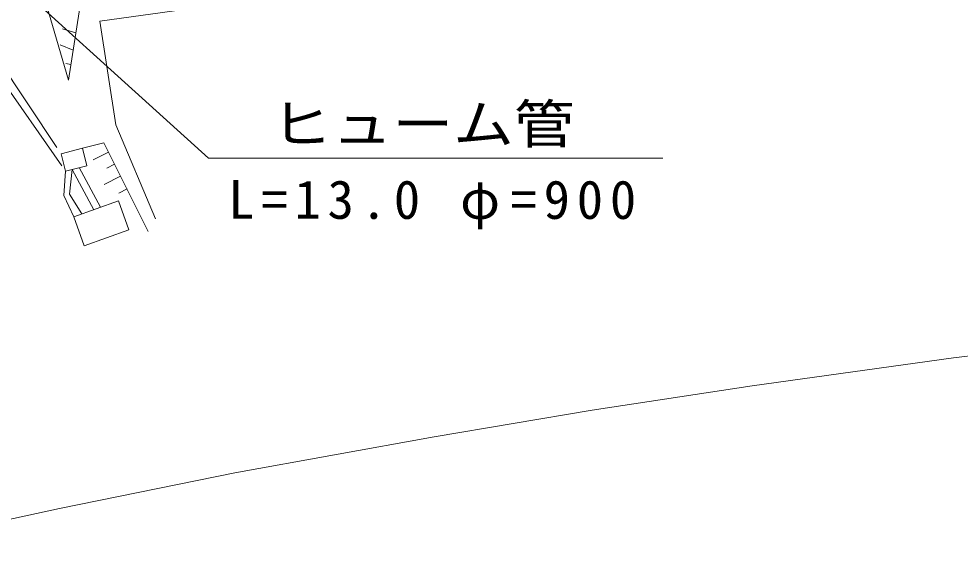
# Model space of a CAD drawing. Units: millimetres, scale not verified. Extents: x 40000 to 680000, y 20000 to 380000.
# Drawn here: x 109634 to 154266, y 249485 to 274726 of the extents above; entities that cross this region are included whole.
import ezdxf
from ezdxf.enums import TextEntityAlignment as Align

# ---------------------------------------------------------------- set-up
doc = ezdxf.new("R2010")
doc.units = ezdxf.units.MM
doc.header["$LTSCALE"] = 1000
doc.linetypes.add('DASHED', pattern=[7.5, 6, -1.5])
doc.linetypes.add('DASHED_SPACED', pattern=[12, 6, -6])
doc.layers.add('M-BGD', color=7, linetype='Continuous', lineweight=13)
doc.layers.add('M-STR-HTXT', color=7, linetype='Continuous', lineweight=13)
doc.styles.add('ＭＳ ゴシック', font='')
doc.styles.get('ＭＳ ゴシック').set_extended_font_data('MS Gothic')

msp = doc.modelspace()

# ---------------------------------------------------------------- linework, layer by layer
at = {"layer": 'M-BGD'}
for p, q in [((112334, 274061), (111709, 274248)), ((112205, 273236), (111589, 273489)), ((112099, 272559), (111857, 272609)), ((113891, 268404), (113161, 268040)), ((114177, 267833), (113812, 267650)), ((112156, 267583), (113184, 265677)), ((112496, 267669), (113501, 265790)), ((114462, 267261), (113679, 266869)), ((114764, 266657), (114373, 266461))]:
    msp.add_line(p, q, dxfattribs=at)
at = {"layer": 'M-BGD', "linetype": 'DASHED'}
for p, q in [((108112, 273620), (111638, 268332)), ((108235, 272667), (111847, 267505))]:
    msp.add_line(p, q, dxfattribs=at)
at = {"layer": 'M-BGD'}
for points in [[(111983, 271821), (112569, 275560), (126504, 277456), (128697, 279162), (154598, 283384)], [(112646, 268588), (113667, 268852), (115768, 264648)], [(111847, 267505), (111769, 266344), (112248, 265343)], [(112156, 267583), (112035, 266416), (112626, 265478)]]:
    msp.add_lwpolyline(points, dxfattribs=at)
at = {"layer": 'M-BGD', "linetype": 'DASHED'}
msp.add_lwpolyline([(116112, 265237), (114228, 269699), (113477, 274610), (126893, 276483), (129386, 278323), (154309, 282265), (156104, 282605)], dxfattribs=at)
at = {"layer": 'M-BGD', "linetype": 'DASHED_SPACED'}
msp.add_lwpolyline([(110428, 277916), (110577, 276647), (111983, 271821)], dxfattribs=at)
at = {"layer": 'M-BGD'}
for points in [[(111638, 268332), (112646, 268588), (112855, 267760), (111847, 267505)], [(112248, 265343), (114359, 266096), (114850, 264719), (112739, 263966)]]:
    msp.add_lwpolyline(points, close=True, dxfattribs=at)
at = {"layer": 'M-STR-HTXT'}
for p, q in [((153945, 258656), (161469, 259565)), ((144399, 257321), (153945, 258656)), ((136817, 256168), (144399, 257321)), ((129319, 254906), (136817, 256168)), ((119876, 253193), (129319, 254906)), ((111558, 251504), (119876, 253193)), ((102112, 249485), (111558, 251504))]:
    msp.add_line(p, q, dxfattribs=at)
msp.add_lwpolyline([(106874, 278756), (118631, 268111), (140162, 268111)], dxfattribs=at)

# ---------------------------------------------------------------- texts
at = {"layer": 'M-STR-HTXT', "style": 'ＭＳ ゴシック', "width": 1.15}
msp.add_text('ヒューム管', height=1833, rotation=359.979, dxfattribs=at).set_placement((128791, 269743), align=Align.MIDDLE_CENTER)
at = {"layer": 'M-STR-HTXT', "insert": (129394, 265908), "char_height": 1833, "attachment_point": 5, "rotation": 359.979, "style": 'ＭＳ ゴシック'}
msp.add_mtext('\\T1.26;L=13.0\\~φ=900', dxfattribs=at)

doc.saveas('drawing.dxf')
